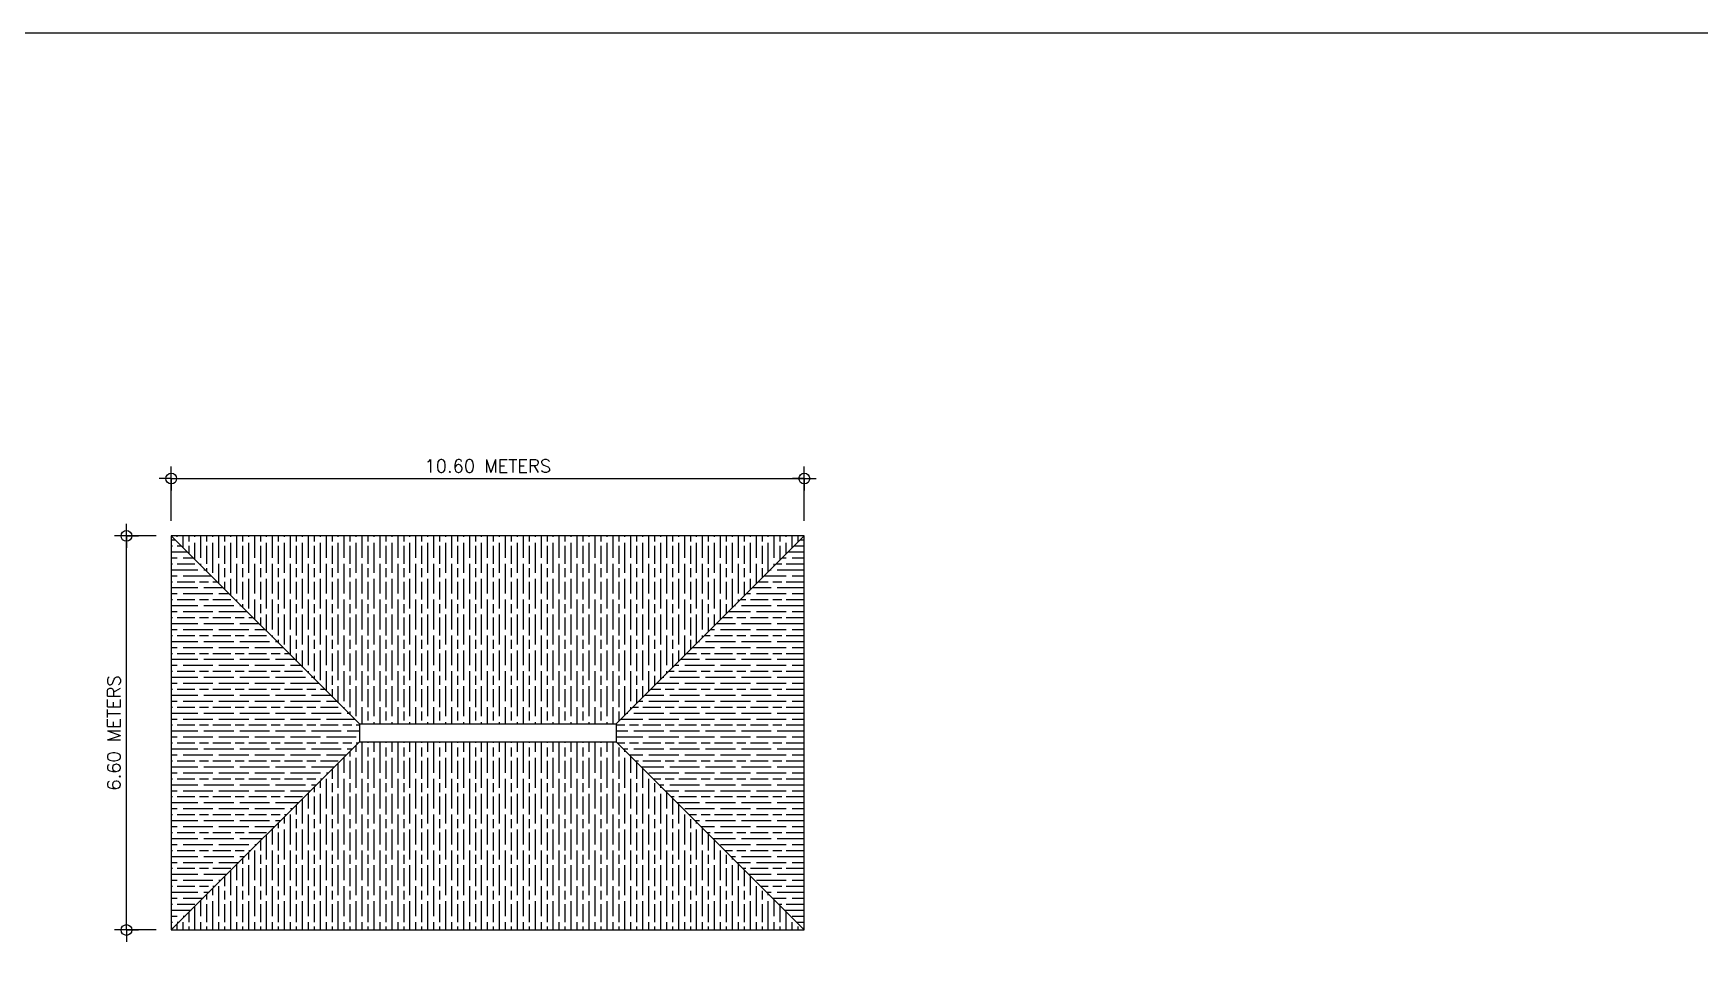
# Model space of a CAD drawing. Header units: millimetres. Extents: x -251401 to 377140, y -30451 to 275830.
# Drawn here: x 116690 to 144590, y 8887 to 24384 of the extents above; entities that cross this region are included whole.
import ezdxf

# ---------------------------------------------------------------- set-up
doc = ezdxf.new("R2010")
doc.units = ezdxf.units.MM
for name, color, linetype in [('0-S3', 3, 'Continuous'), ('0-S8', 8, 'Continuous'), ('A-DIMENSIONS', 30, 'Continuous')]:
    doc.layers.add(name, color=color, linetype=linetype)
doc.styles.add('LEROY', font='simplex.shx')
doc.dimstyles.new('DIM100', dxfattribs={"dimscale": 0, "dimtxt": 220, "dimasz": 180, "dimexe": 220, "dimexo": 250, "dimgap": 1, "dimtad": 1, "dimtoh": 1, "dimlfac": 0.001, "dimzin": 1, "dimdsep": 46, "dimtxsty": 'LEROY', "dimblk1": 'ORIGIN', "dimblk2": 'ORIGIN', "dimsah": 1, "dimcen": 0.18, "dimclrd": 30, "dimclre": 30, "dimclrt": 7, "dimazin": 0, "dimtfac": 1, "dimtix": 1, "dimtmove": 1, "dimatfit": 3, "dimfxl": 1, "dimtvp": 1, "dimtolj": 2, "dimtzin": 0, "dimarcsym": 0})

# ---------------------------------------------------------------- blocks, each defined once
blk = doc.blocks.new('USER ARROW 100')
at = {"layer": 'A-DIMENSIONS'}
for q in [(-200, 0), (200, 0)]:
    blk.add_line((0, 0), q, dxfattribs=at)
for points in [[(0, 0), (0, 200)], [(0, 0), (0, -200)]]:
    blk.add_lwpolyline(points, dxfattribs=at)
blk.add_circle((0, 0), 90, dxfattribs=at)
blk = doc.blocks.new('*D203')
at = {"layer": 'A-DIMENSIONS', "color": 30, "transparency": 16777216}
for p, q in [((118999, 16217.5), (118999, 16927)), ((119000, 16927), (129598, 16927)), ((129599, 16217.5), (129599, 16927))]:
    blk.add_line(p, q, dxfattribs=at)
at = {"layer": 'Defpoints', "color": 0, "transparency": 16777216}
for p in [(129599, 16927), (118999, 15967.5), (129599, 15967.5)]:
    blk.add_point(p, dxfattribs=at)
at = {"layer": 'A-DIMENSIONS', "color": 30, "transparency": 16777216, "rotation": 180}
blk.add_blockref('USER ARROW 100', (118999, 16927), dxfattribs=at)
at = {"layer": 'A-DIMENSIONS', "color": 30, "transparency": 16777216}
blk.add_blockref('USER ARROW 100', (129599, 16927), dxfattribs=at)
at = {"layer": 'A-DIMENSIONS', "color": 7, "transparency": 16777216, "insert": (124299, 17137), "char_height": 220, "attachment_point": 5, "style": 'LEROY'}
blk.add_mtext('\\A2;10.60 METERS', dxfattribs=at)
blk = doc.blocks.new('*D204')
at = {"layer": 'A-DIMENSIONS', "color": 30, "transparency": 16777216}
for p, q in [((118749, 15967.5), (118249, 15967.5)), ((118249, 9368.5), (118249, 15966.5)), ((118749, 9367.5), (118249, 9367.5))]:
    blk.add_line(p, q, dxfattribs=at)
at = {"layer": 'Defpoints', "color": 0, "transparency": 16777216}
for p in [(118249, 15967.5), (118999, 15967.5), (118999, 9367.5)]:
    blk.add_point(p, dxfattribs=at)
at = {"layer": 'A-DIMENSIONS', "color": 30, "transparency": 16777216}
for p, rotation in [((118249, 15967.5), 90), ((118249, 9367.5), 270)]:
    blk.add_blockref('USER ARROW 100', p, dxfattribs=dict(at, rotation=rotation))
at = {"layer": 'A-DIMENSIONS', "color": 7, "transparency": 16777216, "insert": (118039, 12667.5), "char_height": 220, "attachment_point": 5, "rotation": 90, "style": 'LEROY'}
blk.add_mtext('\\A2;6.60 METERS', dxfattribs=at)

msp = doc.modelspace()

# ---------------------------------------------------------------- hatches: boundary and pattern name
at = {"layer": '0-S8'}
h = msp.add_hatch(dxfattribs=at)
h.set_pattern_fill('GOST_WOOD', color=8, scale=50)
h.set_pattern_definition([(90, (-14604, 0), (300, -2e-14), [500, -100]), (90, (-14504, -100), (300, -2e-14), [300, -75, 150, -75]), (90, (-14404, -250), (300, -2e-14), [500, -100])])
h.paths.add_polyline_path([(129599, 9367.5), (126449, 12517.5), (122149, 12517.5), (118999, 9367.5)])
h.paths.add_polyline_path([(126449, 12817.5), (129599, 15967.5), (118999, 15967.5), (122149, 12817.5)])
h = msp.add_hatch(dxfattribs=at)
h.set_pattern_fill('GOST_WOOD', color=8, scale=50, angle=270)
h.set_pattern_definition([(0, (-14604, 0), (-7e-14, -300), [500, -100]), (0, (-14704, -100), (-7e-14, -300), [300, -75, 150, -75]), (0, (-14854, -200), (-7e-14, -300), [500, -100])])
h.paths.add_polyline_path([(118999, 9367.5), (122149, 12517.5), (122149, 12817.5), (118999, 15967.5)])
h.paths.add_polyline_path([(129599, 15967.5), (126449, 12817.5), (126449, 12517.5), (129599, 9367.5)])

# ---------------------------------------------------------------- linework, layer by layer
at = {"layer": '0-S3', "ltscale": 0.3}
msp.add_lwpolyline([(118999, 15967.5), (118999, 9367.5), (129599, 9367.5), (129599, 15967.5)], close=True, dxfattribs=at)
for points in [[(118999, 15967.5), (122149, 12817.5), (122149, 12517.5), (118999, 9367.5)], [(129599, 15967.5), (126449, 12817.5), (126449, 12517.5), (129599, 9367.5)], [(122149, 12817.5), (126449, 12817.5)], [(122149, 12517.5), (126449, 12517.5)]]:
    msp.add_lwpolyline(points, dxfattribs=at)
at = {"layer": 'Defpoints'}
msp.add_lwpolyline([(178663.5, 24383.5), (79425.5, 24383.5), (79425.5, -30451), (178663.5, -30451)], close=True, dxfattribs=at)

# ---------------------------------------------------------------- dimensions: what is measured, and where the dimension line sits
at = {"layer": 'A-DIMENSIONS'}
dim = msp.add_linear_dim(base=(129599, 16927), p1=(118999, 15967.5), p2=(129599, 15967.5), text='<> METERS', dimstyle='DIM100', override={"dimscale": 1, "dimasz": 1, "dimexe": 0, "dimgap": 100, "dimblk1": 'USER ARROW 100', "dimblk2": 'USER ARROW 100', "dimlwd": 65535, "dimlwe": 65535}, dxfattribs=at)
dim.commit()
dim.dimension.update_dxf_attribs({"geometry": '*D203', "text_midpoint": (124299, 17137)})
dim = msp.add_linear_dim(base=(118249, 15967.5), p1=(118999, 9367.5), p2=(118999, 15967.5), angle=90, text='<> METERS', dimstyle='DIM100', override={"dimscale": 1, "dimasz": 1, "dimexe": 0, "dimgap": 100, "dimblk1": 'USER ARROW 100', "dimblk2": 'USER ARROW 100', "dimlwd": 65535, "dimlwe": 65535}, dxfattribs=at)
dim.commit()
dim.dimension.update_dxf_attribs({"geometry": '*D204', "text_midpoint": (118039, 12667.5)})

doc.saveas('drawing.dxf')
